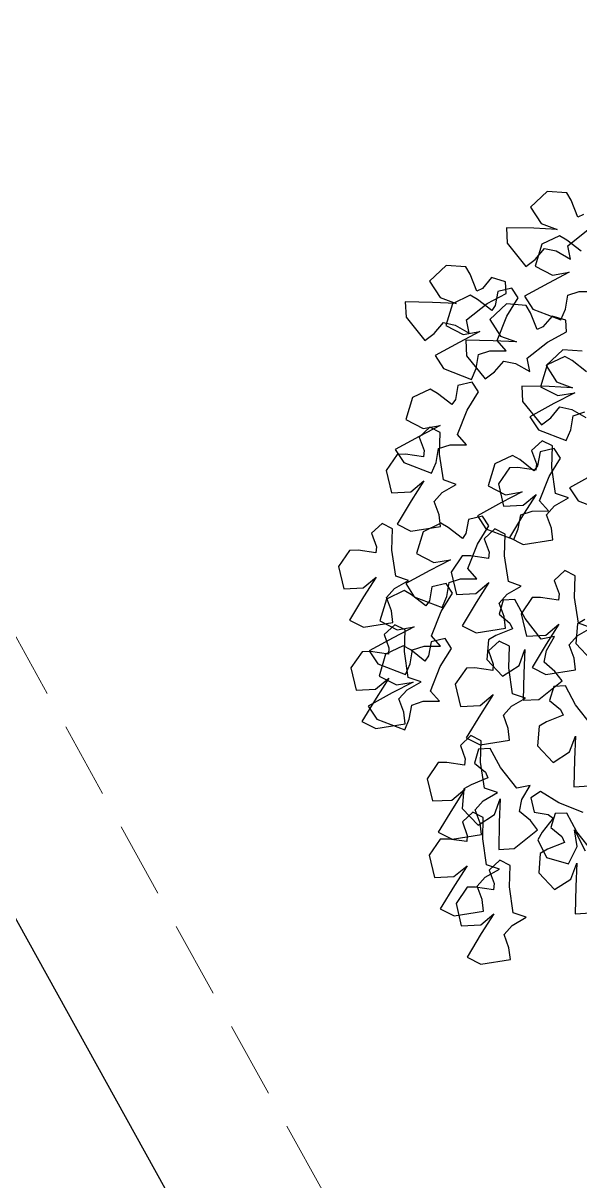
# Model space of a CAD drawing. Header units: millimetres. Extents: x 441156 to 441876, y 4514765 to 4515211.
# Drawn here: x 441538.58 to 441540.407, y 4514820.172 to 4514823.975 of the extents above; entities that cross this region are included whole.
import ezdxf

# ---------------------------------------------------------------- set-up
doc = ezdxf.new("R2010")
doc.units = ezdxf.units.MM
doc.linetypes.add('HIDDEN', pattern=[0.375, 0.25, -0.125])
doc.layers.add('01_piscinas', color=254, linetype='Continuous')
doc.layers.add('INGIN ELECTRICIDAD ALUMBRADO', color=120, linetype='HIDDEN')

msp = doc.modelspace()

# ---------------------------------------------------------------- linework, layer by layer
at = {"layer": '01_piscinas'}
for p, q in [((441532.94987302, 4514831.15983481, -0.00005505), (441540.43476265, 4514817.63571873, 0.00000131)), ((441540.29993983, 4514823.42242703, 0.00000053), (441540.24513769, 4514823.37086218, 0.00000053)), ((441540.3640277, 4514823.41740757, 0.00000053), (441540.29993983, 4514823.42242703, 0.00000053)), ((441540.3781916, 4514823.3934527, 0.00000053), (441540.3640277, 4514823.41740757, 0.00000053)), ((441540.40016817, 4514823.33827628, 0.00000053), (441540.3781916, 4514823.3934527, 0.00000053)), ((441540.24513769, 4514823.37086218, 0.00000053), (441540.2798051, 4514823.31709364, 0.00000053)), ((441540.2798051, 4514823.31709364, 0.00000053), (441540.33215879, 4514823.29780011, 0.00000053)), ((441540.41893149, 4514823.34691683, 0.00000053), (441540.40016817, 4514823.33827628, 0.00000053)), ((441540.1655145, 4514823.30314367, 0.00000053), (441540.16819661, 4514823.2521037, 0.00000053)), ((441540.25524807, 4514823.30125445, 0.00000053), (441540.1655145, 4514823.30314367, 0.00000053)), ((441540.33215879, 4514823.29780011, 0.00000053), (441540.25524807, 4514823.30125445, 0.00000053)), ((441540.33975129, 4514823.27648059, 0.00000053), (441540.28173983, 4514823.24878363, 0.00000053)), ((441540.36399502, 4514823.26281701, 0.00000053), (441540.33975129, 4514823.27648059, 0.00000053)), ((441540.36682619, 4514823.24403157, 0.00000053), (441540.43443644, 4514823.29744198, 0.00000053)), ((441540.16819661, 4514823.2521037, 0.00000053), (441540.22985076, 4514823.17594542, 0.00000053)), ((441540.28173983, 4514823.24878363, 0.00000053), (441540.26006221, 4514823.17672609, 0.00000053)), ((441540.4106155, 4514823.22602111, 0.00000053), (441540.36399502, 4514823.26281701, 0.00000053)), ((441540.37558078, 4514823.20022427, 0.00000053), (441540.36682619, 4514823.24403157, 0.00000053)), ((441540.26048027, 4514823.19901728, 0.00000053), (441540.29057863, 4514823.23486614, 0.00000053)), ((441540.29057863, 4514823.23486614, 0.00000053), (441540.32929956, 4514823.22675047, 0.00000053)), ((441540.32929956, 4514823.22675047, 0.00000053), (441540.37558078, 4514823.20022427, 0.00000053)), ((441539.96816238, 4514823.17918123, 0.00000053), (441539.91336024, 4514823.12761638, 0.00000053)), ((441540.03225025, 4514823.17416177, 0.00000053), (441539.96816238, 4514823.17918123, 0.00000053)), ((441540.04641415, 4514823.1502069, 0.00000053), (441540.03225025, 4514823.17416177, 0.00000053)), ((441540.22985076, 4514823.17594542, 0.00000053), (441540.26048027, 4514823.19901728, 0.00000053)), ((441540.26006221, 4514823.17672609, 0.00000053), (441540.31696934, 4514823.14749487, 0.00000053)), ((441539.91336024, 4514823.12761638, 0.00000053), (441539.94802764, 4514823.07384784, 0.00000053)), ((441540.06839072, 4514823.09503048, 0.00000053), (441540.04641415, 4514823.1502069, 0.00000053)), ((441540.11725239, 4514823.1395199, 0.00000053), (441540.08715403, 4514823.10367104, 0.00000053)), ((441540.1627237, 4514823.12573668, 0.00000053), (441540.11725239, 4514823.1395199, 0.00000053)), ((441540.16472791, 4514823.08759692, 0.00000053), (441540.1627237, 4514823.12573668, 0.00000053)), ((441540.37195573, 4514823.15696303, 0.00000053), (441540.30362192, 4514823.12149921, 0.00000053)), ((441540.31696934, 4514823.14749487, 0.00000053), (441540.37195573, 4514823.15696303, 0.00000053)), ((441540.08715403, 4514823.10367104, 0.00000053), (441540.06839072, 4514823.09503048, 0.00000053)), ((441540.10265899, 4514823.05419618, 0.00000053), (441540.16472791, 4514823.08759692, 0.00000053)), ((441540.13749247, 4514823.09373147, 0.00000053), (441540.12935096, 4514823.04763626, 0.00000053)), ((441540.18376339, 4514823.10453051, 0.00000053), (441540.13749247, 4514823.09373147, 0.00000053)), ((441540.20456897, 4514823.07250261, 0.00000053), (441540.18376339, 4514823.10453051, 0.00000053)), ((441540.30362192, 4514823.12149921, 0.00000053), (441540.22496576, 4514823.07826854, 0.00000053)), ((441540.36741324, 4514823.08167053, 0.00000053), (441540.40500439, 4514823.09400262, 0.00000053)), ((441540.40500439, 4514823.09400262, 0.00000053), (441540.45834819, 4514823.09417086, 0.00000053)), ((441539.83373704, 4514823.05989787, 0.00000053), (441539.83641915, 4514823.0088579, 0.00000053)), ((441539.92347061, 4514823.05800865, 0.00000053), (441539.83373704, 4514823.05989787, 0.00000053)), ((441540.00038133, 4514823.05455431, 0.00000053), (441539.92347061, 4514823.05800865, 0.00000053)), ((441539.94802764, 4514823.07384784, 0.00000053), (441540.00038133, 4514823.05455431, 0.00000053)), ((441539.98854607, 4514823.05353418, 0.00000053), (441539.96686845, 4514822.98147664, 0.00000053)), ((441540.04655752, 4514823.08123114, 0.00000053), (441539.98854607, 4514823.05353418, 0.00000053)), ((441540.03504874, 4514823.00078577, 0.00000053), (441540.10265899, 4514823.05419618, 0.00000053)), ((441540.07080125, 4514823.06756757, 0.00000053), (441540.04655752, 4514823.08123114, 0.00000053)), ((441540.11742173, 4514823.03077167, 0.00000053), (441540.07080125, 4514823.06756757, 0.00000053)), ((441540.16647886, 4514823.05266301, 0.00000053), (441540.11167672, 4514823.00109816, 0.00000053)), ((441540.12935096, 4514823.04763626, 0.00000053), (441540.11742173, 4514823.03077167, 0.00000053)), ((441540.23056673, 4514823.04764355, 0.00000053), (441540.16647886, 4514823.05266301, 0.00000053)), ((441540.16751607, 4514823.01254226, 0.00000053), (441540.20456897, 4514823.07250261, 0.00000053)), ((441540.22496576, 4514823.07826854, 0.00000053), (441540.25280852, 4514823.03540769, 0.00000053)), ((441540.24473063, 4514823.02368869, 0.00000053), (441540.23056673, 4514823.04764355, 0.00000053)), ((441540.35927173, 4514823.03557533, 0.00000053), (441540.36741324, 4514823.08167053, 0.00000053)), ((441540.13566908, 4514822.93248237, 0.00000053), (441540.16751607, 4514823.01254226, 0.00000053)), ((441540.2667072, 4514822.96851226, 0.00000053), (441540.24473063, 4514823.02368869, 0.00000053)), ((441540.25280852, 4514823.03540769, 0.00000053), (441540.34428173, 4514823.00027976, 0.00000053)), ((441540.31556887, 4514823.01300168, 0.00000053), (441540.28547051, 4514822.97715281, 0.00000053)), ((441540.36104018, 4514822.99921846, 0.00000053), (441540.31556887, 4514823.01300168, 0.00000053)), ((441540.34428173, 4514823.00027976, 0.00000053), (441540.35927173, 4514823.03557533, 0.00000053)), ((441539.83641915, 4514823.0088579, 0.00000053), (441539.89807331, 4514822.93269962, 0.00000053)), ((441539.92870282, 4514822.95577148, 0.00000053), (441539.95880118, 4514822.99162034, 0.00000053)), ((441539.95880118, 4514822.99162034, 0.00000053), (441539.99752211, 4514822.98350467, 0.00000053)), ((441539.96686845, 4514822.98147664, 0.00000053), (441540.02377557, 4514822.95224543, 0.00000053)), ((441539.99752211, 4514822.98350467, 0.00000053), (441540.04380332, 4514822.95697847, 0.00000053)), ((441540.04380332, 4514822.95697847, 0.00000053), (441540.03504874, 4514823.00078577, 0.00000053)), ((441540.11167672, 4514823.00109816, 0.00000053), (441540.14634412, 4514822.94732962, 0.00000053)), ((441540.28547051, 4514822.97715281, 0.00000053), (441540.2667072, 4514822.96851226, 0.00000053)), ((441540.36304439, 4514822.9610787, 0.00000053), (441540.36104018, 4514822.99921846, 0.00000053)), ((441539.89807331, 4514822.93269962, 0.00000053), (441539.92870282, 4514822.95577148, 0.00000053)), ((441540.07876196, 4514822.96171358, 0.00000053), (441540.01042815, 4514822.92624977, 0.00000053)), ((441540.02377557, 4514822.95224543, 0.00000053), (441540.07876196, 4514822.96171358, 0.00000053)), ((441540.03205352, 4514822.93337965, 0.00000053), (441540.03473563, 4514822.88233968, 0.00000053)), ((441540.12178709, 4514822.93149043, 0.00000053), (441540.03205352, 4514822.93337965, 0.00000053)), ((441540.14634412, 4514822.94732962, 0.00000053), (441540.19869781, 4514822.92803609, 0.00000053)), ((441540.30097547, 4514822.92767796, 0.00000053), (441540.36304439, 4514822.9610787, 0.00000053)), ((441540.01042815, 4514822.92624977, 0.00000053), (441539.93177199, 4514822.8830191, 0.00000053)), ((441540.07421947, 4514822.88642109, 0.00000053), (441540.11181062, 4514822.89875318, 0.00000053)), ((441540.11181062, 4514822.89875318, 0.00000053), (441540.16515443, 4514822.89892142, 0.00000053)), ((441540.19869781, 4514822.92803609, 0.00000053), (441540.12178709, 4514822.93149043, 0.00000053)), ((441540.16515443, 4514822.89892142, 0.00000053), (441540.13566908, 4514822.93248237, 0.00000053)), ((441540.23336522, 4514822.87426755, 0.00000053), (441540.30097547, 4514822.92767796, 0.00000053)), ((441540.35069467, 4514822.90215264, 0.00000053), (441540.29589253, 4514822.85058779, 0.00000053)), ((441540.41478254, 4514822.89713318, 0.00000053), (441540.35069467, 4514822.90215264, 0.00000053)), ((441539.93177199, 4514822.8830191, 0.00000053), (441539.95961475, 4514822.84015824, 0.00000053)), ((441540.03473563, 4514822.88233968, 0.00000053), (441540.09638979, 4514822.8061814, 0.00000053)), ((441540.06607796, 4514822.84032588, 0.00000053), (441540.07421947, 4514822.88642109, 0.00000053)), ((441540.1270193, 4514822.82925325, 0.00000053), (441540.15711766, 4514822.86510212, 0.00000053)), ((441540.15711766, 4514822.86510212, 0.00000053), (441540.19583859, 4514822.85698645, 0.00000053)), ((441540.19583859, 4514822.85698645, 0.00000053), (441540.2421198, 4514822.83046025, 0.00000053)), ((441540.2421198, 4514822.83046025, 0.00000053), (441540.23336522, 4514822.87426755, 0.00000053)), ((441540.35762928, 4514822.88047089, 0.00000053), (441540.29961783, 4514822.85277394, 0.00000053)), ((441540.38187301, 4514822.86680732, 0.00000053), (441540.35762928, 4514822.88047089, 0.00000053)), ((441540.42849349, 4514822.83001142, 0.00000053), (441540.38187301, 4514822.86680732, 0.00000053)), ((441539.95961475, 4514822.84015824, 0.00000053), (441540.05108796, 4514822.80503031, 0.00000053)), ((441540.05108796, 4514822.80503031, 0.00000053), (441540.06607796, 4514822.84032588, 0.00000053)), ((441540.09638979, 4514822.8061814, 0.00000053), (441540.1270193, 4514822.82925325, 0.00000053)), ((441540.29961783, 4514822.85277394, 0.00000053), (441540.27794021, 4514822.78071639, 0.00000053)), ((441540.29589253, 4514822.85058779, 0.00000053), (441540.33055994, 4514822.79681926, 0.00000053)), ((441540.00654256, 4514822.78512172, 0.00000053), (441539.99840105, 4514822.73902651, 0.00000053)), ((441540.05281347, 4514822.79592076, 0.00000053), (441540.00654256, 4514822.78512172, 0.00000053)), ((441540.07361905, 4514822.76389286, 0.00000053), (441540.05281347, 4514822.79592076, 0.00000053)), ((441540.21626934, 4514822.78286929, 0.00000053), (441540.21895145, 4514822.73182931, 0.00000053)), ((441540.30600291, 4514822.78098006, 0.00000053), (441540.21626934, 4514822.78286929, 0.00000053)), ((441540.38291363, 4514822.77752572, 0.00000053), (441540.30600291, 4514822.78098006, 0.00000053)), ((441540.33055994, 4514822.79681926, 0.00000053), (441540.38291363, 4514822.77752572, 0.00000053)), ((441539.85759615, 4514822.74492443, 0.00000053), (441539.83591853, 4514822.67286689, 0.00000053)), ((441539.91560761, 4514822.77262139, 0.00000053), (441539.85759615, 4514822.74492443, 0.00000053)), ((441539.93985134, 4514822.75895782, 0.00000053), (441539.91560761, 4514822.77262139, 0.00000053)), ((441539.98647182, 4514822.72216192, 0.00000053), (441539.93985134, 4514822.75895782, 0.00000053)), ((441540.03656616, 4514822.70393251, 0.00000053), (441540.07361905, 4514822.76389286, 0.00000053)), ((441540.27794021, 4514822.78071639, 0.00000053), (441540.33484733, 4514822.75148518, 0.00000053)), ((441540.38983372, 4514822.76095333, 0.00000053), (441540.32149991, 4514822.72548952, 0.00000053)), ((441540.33484733, 4514822.75148518, 0.00000053), (441540.38983372, 4514822.76095333, 0.00000053)), ((441539.99840105, 4514822.73902651, 0.00000053), (441539.98647182, 4514822.72216192, 0.00000053)), ((441540.21895145, 4514822.73182931, 0.00000053), (441540.2806056, 4514822.65567103, 0.00000053)), ((441540.32149991, 4514822.72548952, 0.00000053), (441540.24284375, 4514822.68225885, 0.00000053)), ((441540.31123511, 4514822.67874289, 0.00000053), (441540.34133347, 4514822.71459175, 0.00000053)), ((441540.34133347, 4514822.71459175, 0.00000053), (441540.38005441, 4514822.70647608, 0.00000053)), ((441540.38005441, 4514822.70647608, 0.00000053), (441540.42633562, 4514822.67994988, 0.00000053)), ((441539.83591853, 4514822.67286689, 0.00000053), (441539.89282565, 4514822.64363568, 0.00000053)), ((441540.00471917, 4514822.62387261, 0.00000053), (441540.03656616, 4514822.70393251, 0.00000053)), ((441540.24284375, 4514822.68225885, 0.00000053), (441540.27068651, 4514822.63939799, 0.00000053)), ((441540.2806056, 4514822.65567103, 0.00000053), (441540.31123511, 4514822.67874289, 0.00000053)), ((441540.37714972, 4514822.63956563, 0.00000053), (441540.38529123, 4514822.68566084, 0.00000053)), ((441540.38529123, 4514822.68566084, 0.00000053), (441540.42288238, 4514822.69799293, 0.00000053)), ((441539.94781204, 4514822.65310383, 0.00000053), (441539.87947824, 4514822.61764002, 0.00000053)), ((441539.91438723, 4514822.64741418, 0.00000053), (441539.87971496, 4514822.61492648, 0.00000053)), ((441539.89282565, 4514822.64363568, 0.00000053), (441539.94781204, 4514822.65310383, 0.00000053)), ((441539.94841933, 4514822.63008, 0.00000053), (441539.91438723, 4514822.64741418, 0.00000053)), ((441539.94631076, 4514822.55962636, 0.00000053), (441539.94841933, 4514822.63008, 0.00000053)), ((441540.27068651, 4514822.63939799, 0.00000053), (441540.36215972, 4514822.60427006, 0.00000053)), ((441540.36215972, 4514822.60427006, 0.00000053), (441540.37714972, 4514822.63956563, 0.00000053)), ((441539.87947824, 4514822.61764002, 0.00000053), (441539.80082208, 4514822.57440935, 0.00000053)), ((441539.87971496, 4514822.61492648, 0.00000053), (441539.8957118, 4514822.57093611, 0.00000053)), ((441540.03420451, 4514822.59031167, 0.00000053), (441540.00471917, 4514822.62387261, 0.00000053)), ((441540.28302209, 4514822.60340626, 0.00000053), (441540.24834982, 4514822.57091857, 0.00000053)), ((441540.3170542, 4514822.58607208, 0.00000053), (441540.28302209, 4514822.60340626, 0.00000053)), ((441539.80721314, 4514822.5586334, 0.00000053), (441539.77082223, 4514822.5056414, 0.00000053)), ((441539.80082208, 4514822.57440935, 0.00000053), (441539.82866484, 4514822.53154849, 0.00000053)), ((441539.83504062, 4514822.55892227, 0.00000053), (441539.80721314, 4514822.5586334, 0.00000053)), ((441539.89381308, 4514822.55036632, 0.00000053), (441539.83504062, 4514822.55892227, 0.00000053)), ((441539.8957118, 4514822.57093611, 0.00000053), (441539.89381308, 4514822.55036632, 0.00000053)), ((441539.93512805, 4514822.53171613, 0.00000053), (441539.94326956, 4514822.57781134, 0.00000053)), ((441539.94326956, 4514822.57781134, 0.00000053), (441539.98086071, 4514822.59014343, 0.00000053)), ((441539.95876041, 4514822.47436897, 0.00000053), (441539.94631076, 4514822.55962636, 0.00000053)), ((441539.98086071, 4514822.59014343, 0.00000053), (441540.03420451, 4514822.59031167, 0.00000053)), ((441540.18534522, 4514822.55485352, 0.00000053), (441540.12733376, 4514822.52715657, 0.00000053)), ((441540.20958895, 4514822.54118995, 0.00000053), (441540.18534522, 4514822.55485352, 0.00000053)), ((441540.24834982, 4514822.57091857, 0.00000053), (441540.26434667, 4514822.52692819, 0.00000053)), ((441540.27628017, 4514822.56735385, 0.00000053), (441540.26813866, 4514822.52125865, 0.00000053)), ((441540.32255109, 4514822.57815289, 0.00000053), (441540.27628017, 4514822.56735385, 0.00000053)), ((441540.31494562, 4514822.51561845, 0.00000053), (441540.3170542, 4514822.58607208, 0.00000053)), ((441540.34335666, 4514822.546125, 0.00000053), (441540.32255109, 4514822.57815289, 0.00000053)), ((441539.82866484, 4514822.53154849, 0.00000053), (441539.92013804, 4514822.49642056, 0.00000053)), ((441539.92013804, 4514822.49642056, 0.00000053), (441539.93512805, 4514822.53171613, 0.00000053)), ((441540.12733376, 4514822.52715657, 0.00000053), (441540.10565614, 4514822.45509903, 0.00000053)), ((441540.175848, 4514822.51462549, 0.00000053), (441540.13945709, 4514822.46163349, 0.00000053)), ((441540.20367548, 4514822.51491436, 0.00000053), (441540.175848, 4514822.51462549, 0.00000053)), ((441540.26244795, 4514822.50635841, 0.00000053), (441540.20367548, 4514822.51491436, 0.00000053)), ((441540.25620943, 4514822.50439405, 0.00000053), (441540.20958895, 4514822.54118995, 0.00000053)), ((441540.26813866, 4514822.52125865, 0.00000053), (441540.25620943, 4514822.50439405, 0.00000053)), ((441540.26434667, 4514822.52692819, 0.00000053), (441540.26244795, 4514822.50635841, 0.00000053)), ((441540.30630377, 4514822.48616465, 0.00000053), (441540.34335666, 4514822.546125, 0.00000053)), ((441540.32739527, 4514822.43036105, 0.00000053), (441540.31494562, 4514822.51561845, 0.00000053)), ((441539.77082223, 4514822.5056414, 0.00000053), (441539.78807763, 4514822.43239894, 0.00000053)), ((441540.27445678, 4514822.40610475, 0.00000053), (441540.30630377, 4514822.48616465, 0.00000053)), ((441540.45192718, 4514822.49212297, 0.00000053), (441540.37327102, 4514822.4488923, 0.00000053)), ((441539.85197625, 4514822.43553752, 0.00000053), (441539.89486178, 4514822.47123038, 0.00000053)), ((441539.89486178, 4514822.47123038, 0.00000053), (441539.85341488, 4514822.40635091, 0.00000053)), ((441539.95496297, 4514822.4332294, 0.00000053), (441540.00107594, 4514822.46004701, 0.00000053)), ((441540.00107594, 4514822.46004701, 0.00000053), (441539.95876041, 4514822.47436897, 0.00000053)), ((441540.10565614, 4514822.45509903, 0.00000053), (441540.16256327, 4514822.42586781, 0.00000053)), ((441540.13945709, 4514822.46163349, 0.00000053), (441540.15671249, 4514822.38839102, 0.00000053)), ((441540.37327102, 4514822.4488923, 0.00000053), (441540.40111378, 4514822.40603144, 0.00000053)), ((441539.78807763, 4514822.43239894, 0.00000053), (441539.85197625, 4514822.43553752, 0.00000053)), ((441539.85341488, 4514822.40635091, 0.00000053), (441539.80691198, 4514822.32958397, 0.00000053)), ((441539.92857412, 4514822.40375392, 0.00000053), (441539.95496297, 4514822.4332294, 0.00000053)), ((441539.94457097, 4514822.35976355, 0.00000053), (441539.92857412, 4514822.40375392, 0.00000053)), ((441540.21754966, 4514822.43533596, 0.00000053), (441540.14921585, 4514822.39987215, 0.00000053)), ((441540.16256327, 4514822.42586781, 0.00000053), (441540.21754966, 4514822.43533596, 0.00000053)), ((441540.22061111, 4514822.39152961, 0.00000053), (441540.26349665, 4514822.42722247, 0.00000053)), ((441540.26349665, 4514822.42722247, 0.00000053), (441540.22204974, 4514822.362343, 0.00000053)), ((441540.30394212, 4514822.3725438, 0.00000053), (441540.27445678, 4514822.40610475, 0.00000053)), ((441540.32359783, 4514822.38922148, 0.00000053), (441540.3697108, 4514822.41603909, 0.00000053)), ((441540.3697108, 4514822.41603909, 0.00000053), (441540.32739527, 4514822.43036105, 0.00000053)), ((441540.40111378, 4514822.40603144, 0.00000053), (441540.49258699, 4514822.37090351, 0.00000053)), ((441540.14921585, 4514822.39987215, 0.00000053), (441540.07055969, 4514822.35664148, 0.00000053)), ((441540.15671249, 4514822.38839102, 0.00000053), (441540.22061111, 4514822.39152961, 0.00000053)), ((441540.22204974, 4514822.362343, 0.00000053), (441540.17554684, 4514822.28557606, 0.00000053)), ((441540.21300717, 4514822.36004347, 0.00000053), (441540.25059832, 4514822.37237556, 0.00000053)), ((441540.25059832, 4514822.37237556, 0.00000053), (441540.30394212, 4514822.3725438, 0.00000053)), ((441540.29720898, 4514822.35974601, 0.00000053), (441540.32359783, 4514822.38922148, 0.00000053)), ((441539.7580987, 4514822.33172631, 0.00000053), (441539.72342643, 4514822.29923862, 0.00000053)), ((441539.79213081, 4514822.31439213, 0.00000053), (441539.7580987, 4514822.33172631, 0.00000053)), ((441539.80691198, 4514822.32958397, 0.00000053), (441539.85245494, 4514822.30638676, 0.00000053)), ((441539.95023576, 4514822.33206024, 0.00000053), (441539.89222431, 4514822.30436329, 0.00000053)), ((441539.94923703, 4514822.32170168, 0.00000053), (441539.94457097, 4514822.35976355, 0.00000053)), ((441539.97447949, 4514822.31839667, 0.00000053), (441539.95023576, 4514822.33206024, 0.00000053)), ((441540.04117072, 4514822.34456057, 0.00000053), (441540.0330292, 4514822.29846536, 0.00000053)), ((441540.08744163, 4514822.35535961, 0.00000053), (441540.04117072, 4514822.34456057, 0.00000053)), ((441540.07055969, 4514822.35664148, 0.00000053), (441540.09840245, 4514822.31378062, 0.00000053)), ((441540.10824721, 4514822.32333171, 0.00000053), (441540.08744163, 4514822.35535961, 0.00000053)), ((441540.20486566, 4514822.31394826, 0.00000053), (441540.21300717, 4514822.36004347, 0.00000053)), ((441540.31320583, 4514822.31575563, 0.00000053), (441540.29720898, 4514822.35974601, 0.00000053)), ((441539.72342643, 4514822.29923862, 0.00000053), (441539.73942328, 4514822.25524824, 0.00000053)), ((441539.79002223, 4514822.2439385, 0.00000053), (441539.79213081, 4514822.31439213, 0.00000053)), ((441539.85245494, 4514822.30638676, 0.00000053), (441539.94923703, 4514822.32170168, 0.00000053)), ((441539.89222431, 4514822.30436329, 0.00000053), (441539.87054669, 4514822.23230574, 0.00000053)), ((441540.02109997, 4514822.28160077, 0.00000053), (441539.97447949, 4514822.31839667, 0.00000053)), ((441540.0330292, 4514822.29846536, 0.00000053), (441540.02109997, 4514822.28160077, 0.00000053)), ((441540.07119432, 4514822.26337137, 0.00000053), (441540.10824721, 4514822.32333171, 0.00000053)), ((441540.12787487, 4514822.31339872, 0.00000053), (441540.0932026, 4514822.28091102, 0.00000053)), ((441540.09840245, 4514822.31378062, 0.00000053), (441540.18987565, 4514822.2786527, 0.00000053)), ((441540.16190698, 4514822.29606454, 0.00000053), (441540.12787487, 4514822.31339872, 0.00000053)), ((441540.1597984, 4514822.22561091, 0.00000053), (441540.16190698, 4514822.29606454, 0.00000053)), ((441540.18987565, 4514822.2786527, 0.00000053), (441540.20486566, 4514822.31394826, 0.00000053)), ((441540.31787189, 4514822.27769377, 0.00000053), (441540.31320583, 4514822.31575563, 0.00000053)), ((441539.73942328, 4514822.25524824, 0.00000053), (441539.73752456, 4514822.23467846, 0.00000053)), ((441540.03934732, 4514822.18331147, 0.00000053), (441540.07119432, 4514822.26337137, 0.00000053)), ((441540.0932026, 4514822.28091102, 0.00000053), (441540.10919945, 4514822.23692065, 0.00000053)), ((441540.17554684, 4514822.28557606, 0.00000053), (441540.22108981, 4514822.26237885, 0.00000053)), ((441540.22108981, 4514822.26237885, 0.00000053), (441540.31787189, 4514822.27769377, 0.00000053)), ((441539.65092461, 4514822.24294554, 0.00000053), (441539.6145337, 4514822.18995355, 0.00000053)), ((441539.67875209, 4514822.24323441, 0.00000053), (441539.65092461, 4514822.24294554, 0.00000053)), ((441539.73752456, 4514822.23467846, 0.00000053), (441539.67875209, 4514822.24323441, 0.00000053)), ((441539.80247188, 4514822.1586811, 0.00000053), (441539.79002223, 4514822.2439385, 0.00000053)), ((441539.87054669, 4514822.23230574, 0.00000053), (441539.92745381, 4514822.20307453, 0.00000053)), ((441539.9824402, 4514822.21254268, 0.00000053), (441539.91410639, 4514822.17707887, 0.00000053)), ((441539.92745381, 4514822.20307453, 0.00000053), (441539.9824402, 4514822.21254268, 0.00000053)), ((441540.02070078, 4514822.22461794, 0.00000053), (441539.98430987, 4514822.17162595, 0.00000053)), ((441540.04852826, 4514822.22490681, 0.00000053), (441540.02070078, 4514822.22461794, 0.00000053)), ((441540.10730073, 4514822.21635086, 0.00000053), (441540.04852826, 4514822.22490681, 0.00000053)), ((441540.10919945, 4514822.23692065, 0.00000053), (441540.10730073, 4514822.21635086, 0.00000053)), ((441540.17224805, 4514822.1403535, 0.00000053), (441540.1597984, 4514822.22561091, 0.00000053)), ((441539.6145337, 4514822.18995355, 0.00000053), (441539.6317891, 4514822.11671107, 0.00000053)), ((441539.91410639, 4514822.17707887, 0.00000053), (441539.83545023, 4514822.1338482, 0.00000053)), ((441540.06883267, 4514822.14975052, 0.00000053), (441540.03934732, 4514822.18331147, 0.00000053)), ((441540.35751148, 4514822.17651099, 0.00000053), (441540.32283921, 4514822.14402329, 0.00000053)), ((441540.39154358, 4514822.15917681, 0.00000053), (441540.35751148, 4514822.17651099, 0.00000053)), ((441539.69568772, 4514822.11984966, 0.00000053), (441539.73857326, 4514822.15554252, 0.00000053)), ((441539.73857326, 4514822.15554252, 0.00000053), (441539.69712635, 4514822.09066305, 0.00000053)), ((441539.79867444, 4514822.11754154, 0.00000053), (441539.84478741, 4514822.14435914, 0.00000053)), ((441539.84478741, 4514822.14435914, 0.00000053), (441539.80247188, 4514822.1586811, 0.00000053)), ((441539.96747115, 4514822.13423546, 0.00000053), (441539.92120024, 4514822.12343642, 0.00000053)), ((441539.98827673, 4514822.10220756, 0.00000053), (441539.96747115, 4514822.13423546, 0.00000053)), ((441539.9697562, 4514822.09115498, 0.00000053), (441539.97789772, 4514822.13725019, 0.00000053)), ((441539.97789772, 4514822.13725019, 0.00000053), (441540.01548886, 4514822.14958228, 0.00000053)), ((441539.98430987, 4514822.17162595, 0.00000053), (441540.00156527, 4514822.09838348, 0.00000053)), ((441540.01548886, 4514822.14958228, 0.00000053), (441540.06883267, 4514822.14975052, 0.00000053)), ((441540.06546389, 4514822.10152206, 0.00000053), (441540.10834943, 4514822.13721492, 0.00000053)), ((441540.10834943, 4514822.13721492, 0.00000053), (441540.06690252, 4514822.07233545, 0.00000053)), ((441540.21456358, 4514822.12603154, 0.00000053), (441540.17224805, 4514822.1403535, 0.00000053)), ((441540.32283921, 4514822.14402329, 0.00000053), (441540.33883606, 4514822.10003292, 0.00000053)), ((441540.38943501, 4514822.08872318, 0.00000053), (441540.39154358, 4514822.15917681, 0.00000053)), ((441539.6317891, 4514822.11671107, 0.00000053), (441539.69568772, 4514822.11984966, 0.00000053)), ((441539.83026528, 4514822.11093609, 0.00000053), (441539.77225383, 4514822.08323914, 0.00000053)), ((441539.77228559, 4514822.08806606, 0.00000053), (441539.79867444, 4514822.11754154, 0.00000053)), ((441539.85450902, 4514822.09727252, 0.00000053), (441539.83026528, 4514822.11093609, 0.00000053)), ((441539.83545023, 4514822.1338482, 0.00000053), (441539.86329299, 4514822.09098734, 0.00000053)), ((441539.90112949, 4514822.06047662, 0.00000053), (441539.85450902, 4514822.09727252, 0.00000053)), ((441539.92120024, 4514822.12343642, 0.00000053), (441539.91305873, 4514822.07734122, 0.00000053)), ((441539.95122384, 4514822.04224722, 0.00000053), (441539.98827673, 4514822.10220756, 0.00000053)), ((441540.00156527, 4514822.09838348, 0.00000053), (441540.06546389, 4514822.10152206, 0.00000053)), ((441540.14206177, 4514822.06973846, 0.00000053), (441540.16845061, 4514822.09921394, 0.00000053)), ((441540.16845061, 4514822.09921394, 0.00000053), (441540.21456358, 4514822.12603154, 0.00000053)), ((441540.33883606, 4514822.10003292, 0.00000053), (441540.33693734, 4514822.07946314, 0.00000053)), ((441539.69712635, 4514822.09066305, 0.00000053), (441539.65062345, 4514822.01389611, 0.00000053)), ((441539.77225383, 4514822.08323914, 0.00000053), (441539.75057621, 4514822.0111816, 0.00000053)), ((441539.78828244, 4514822.04407568, 0.00000053), (441539.77228559, 4514822.08806606, 0.00000053)), ((441539.86329299, 4514822.09098734, 0.00000053), (441539.9547662, 4514822.05585941, 0.00000053)), ((441539.91305873, 4514822.07734122, 0.00000053), (441539.90112949, 4514822.06047662, 0.00000053)), ((441539.9547662, 4514822.05585941, 0.00000053), (441539.9697562, 4514822.09115498, 0.00000053)), ((441540.06690252, 4514822.07233545, 0.00000053), (441540.02039962, 4514821.99556851, 0.00000053)), ((441540.15523691, 4514822.07943496, 0.00000053), (441540.14145369, 4514822.03396366, 0.00000053)), ((441540.15805861, 4514822.02574809, 0.00000053), (441540.14206177, 4514822.06973846, 0.00000053)), ((441540.19337667, 4514822.08143917, 0.00000053), (441540.15523691, 4514822.07943496, 0.00000053)), ((441540.22677741, 4514822.01937025, 0.00000053), (441540.19337667, 4514822.08143917, 0.00000053)), ((441540.25033739, 4514822.08773022, 0.00000053), (441540.21394648, 4514822.03473822, 0.00000053)), ((441540.27816487, 4514822.08801908, 0.00000053), (441540.25033739, 4514822.08773022, 0.00000053)), ((441540.33693734, 4514822.07946314, 0.00000053), (441540.27816487, 4514822.08801908, 0.00000053)), ((441540.40188466, 4514822.00346578, 0.00000053), (441540.38943501, 4514822.08872318, 0.00000053)), ((441539.7929485, 4514822.00601382, 0.00000053), (441539.78828244, 4514822.04407568, 0.00000053)), ((441539.91937685, 4514821.96218732, 0.00000053), (441539.95122384, 4514822.04224722, 0.00000053)), ((441540.14145369, 4514822.03396366, 0.00000053), (441540.17730256, 4514822.00386529, 0.00000053)), ((441540.16272467, 4514821.98768623, 0.00000053), (441540.15805861, 4514822.02574809, 0.00000053)), ((441540.21394648, 4514822.03473822, 0.00000053), (441540.23120188, 4514821.96149575, 0.00000053)), ((441539.65062345, 4514822.01389611, 0.00000053), (441539.69616642, 4514821.9906989, 0.00000053)), ((441539.69616642, 4514821.9906989, 0.00000053), (441539.7929485, 4514822.00601382, 0.00000053)), ((441539.75057621, 4514822.0111816, 0.00000053), (441539.80748333, 4514821.98195038, 0.00000053)), ((441539.79899762, 4514821.99898747, 0.00000053), (441539.76432535, 4514821.96649978, 0.00000053)), ((441539.86246972, 4514821.99141854, 0.00000053), (441539.79413592, 4514821.95595472, 0.00000053)), ((441539.83302973, 4514821.98165329, 0.00000053), (441539.79899762, 4514821.99898747, 0.00000053)), ((441539.80748333, 4514821.98195038, 0.00000053), (441539.86246972, 4514821.99141854, 0.00000053)), ((441540.02039962, 4514821.99556851, 0.00000053), (441540.06594259, 4514821.9723713, 0.00000053)), ((441540.06594259, 4514821.9723713, 0.00000053), (441540.16272467, 4514821.98768623, 0.00000053)), ((441540.18594311, 4514821.98510198, 0.00000053), (441540.13076669, 4514821.96312541, 0.00000053)), ((441540.17730256, 4514822.00386529, 0.00000053), (441540.18594311, 4514821.98510198, 0.00000053)), ((441540.28018782, 4514821.95176, 0.00000053), (441540.22677741, 4514822.01937025, 0.00000053)), ((441540.2951005, 4514821.96463434, 0.00000053), (441540.33798603, 4514822.00032719, 0.00000053)), ((441540.33798603, 4514822.00032719, 0.00000053), (441540.29653913, 4514821.93544772, 0.00000053)), ((441540.39895634, 4514822.00135623, 0.00000053), (441540.39393688, 4514821.93726836, 0.00000053)), ((441540.39808722, 4514821.96232621, 0.00000053), (441540.44420019, 4514821.98914382, 0.00000053)), ((441540.4229112, 4514822.01552014, 0.00000053), (441540.39895634, 4514822.00135623, 0.00000053)), ((441540.44420019, 4514821.98914382, 0.00000053), (441540.40188466, 4514822.00346578, 0.00000053)), ((441539.79413592, 4514821.95595472, 0.00000053), (441539.71547976, 4514821.91272405, 0.00000053)), ((441539.76432535, 4514821.96649978, 0.00000053), (441539.7803222, 4514821.9225094, 0.00000053)), ((441539.83092115, 4514821.91119966, 0.00000053), (441539.83302973, 4514821.98165329, 0.00000053)), ((441539.96453078, 4514821.95308059, 0.00000053), (441539.91825986, 4514821.94228156, 0.00000053)), ((441539.94886219, 4514821.92862637, 0.00000053), (441539.91937685, 4514821.96218732, 0.00000053)), ((441539.98533635, 4514821.9210527, 0.00000053), (441539.96453078, 4514821.95308059, 0.00000053)), ((441540.10681182, 4514821.94896151, 0.00000053), (441540.10179236, 4514821.88487364, 0.00000053)), ((441540.14148118, 4514821.94526377, 0.00000053), (441540.10680891, 4514821.91277608, 0.00000053)), ((441540.13076669, 4514821.96312541, 0.00000053), (441540.10681182, 4514821.94896151, 0.00000053)), ((441540.17551328, 4514821.92792959, 0.00000053), (441540.14148118, 4514821.94526377, 0.00000053)), ((441540.23120188, 4514821.96149575, 0.00000053), (441540.2951005, 4514821.96463434, 0.00000053)), ((441540.32399512, 4514821.96051458, 0.00000053), (441540.28018782, 4514821.95176, 0.00000053)), ((441540.29746892, 4514821.91423337, 0.00000053), (441540.32399512, 4514821.96051458, 0.00000053)), ((441540.37169837, 4514821.93285074, 0.00000053), (441540.39808722, 4514821.96232621, 0.00000053)), ((441539.69182354, 4514821.9102067, 0.00000053), (441539.65543262, 4514821.8572147, 0.00000053)), ((441539.71965101, 4514821.91049556, 0.00000053), (441539.69182354, 4514821.9102067, 0.00000053)), ((441539.71547976, 4514821.91272405, 0.00000053), (441539.74332251, 4514821.8698632, 0.00000053)), ((441539.77842348, 4514821.90193962, 0.00000053), (441539.71965101, 4514821.91049556, 0.00000053)), ((441539.82732491, 4514821.92978123, 0.00000053), (441539.76931345, 4514821.90208427, 0.00000053)), ((441539.7803222, 4514821.9225094, 0.00000053), (441539.77842348, 4514821.90193962, 0.00000053)), ((441539.85156864, 4514821.91611766, 0.00000053), (441539.82732491, 4514821.92978123, 0.00000053)), ((441539.8433708, 4514821.82594226, 0.00000053), (441539.83092115, 4514821.91119966, 0.00000053)), ((441539.84978572, 4514821.87003084, 0.00000053), (441539.85792724, 4514821.91612604, 0.00000053)), ((441539.89818912, 4514821.87932176, 0.00000053), (441539.85156864, 4514821.91611766, 0.00000053)), ((441539.85792724, 4514821.91612604, 0.00000053), (441539.89551839, 4514821.92845813, 0.00000053)), ((441539.89551839, 4514821.92845813, 0.00000053), (441539.94886219, 4514821.92862637, 0.00000053)), ((441539.91825986, 4514821.94228156, 0.00000053), (441539.91011835, 4514821.89618635, 0.00000053)), ((441539.94828346, 4514821.86109235, 0.00000053), (441539.98533635, 4514821.9210527, 0.00000053)), ((441540.10680891, 4514821.91277608, 0.00000053), (441540.12280575, 4514821.8687857, 0.00000053)), ((441540.17340471, 4514821.85747596, 0.00000053), (441540.17551328, 4514821.92792959, 0.00000053)), ((441540.20712575, 4514821.8647389, 0.00000053), (441540.22641928, 4514821.91709259, 0.00000053)), ((441540.22641928, 4514821.91709259, 0.00000053), (441540.22296494, 4514821.84018187, 0.00000053)), ((441540.29653913, 4514821.93544772, 0.00000053), (441540.25003623, 4514821.85868079, 0.00000053)), ((441540.28935325, 4514821.87551244, 0.00000053), (441540.29746892, 4514821.91423337, 0.00000053)), ((441540.38769522, 4514821.88886036, 0.00000053), (441540.37169837, 4514821.93285074, 0.00000053)), ((441540.39393688, 4514821.93726836, 0.00000053), (441540.44550173, 4514821.88246622, 0.00000053)), ((441539.74332251, 4514821.8698632, 0.00000053), (441539.83479572, 4514821.83473526, 0.00000053)), ((441539.76931345, 4514821.90208427, 0.00000053), (441539.74763583, 4514821.83002673, 0.00000053)), ((441539.83479572, 4514821.83473526, 0.00000053), (441539.84978572, 4514821.87003084, 0.00000053)), ((441539.91011835, 4514821.89618635, 0.00000053), (441539.89818912, 4514821.87932176, 0.00000053)), ((441540.10179236, 4514821.88487364, 0.00000053), (441540.15335721, 4514821.8300715, 0.00000053)), ((441540.12280575, 4514821.8687857, 0.00000053), (441540.12090704, 4514821.84821592, 0.00000053)), ((441540.32520212, 4514821.84541408, 0.00000053), (441540.28935325, 4514821.87551244, 0.00000053)), ((441540.39236128, 4514821.8507985, 0.00000053), (441540.38769522, 4514821.88886036, 0.00000053)), ((441539.65543262, 4514821.8572147, 0.00000053), (441539.67268802, 4514821.78397223, 0.00000053)), ((441539.74763583, 4514821.83002673, 0.00000053), (441539.80454295, 4514821.80079552, 0.00000053)), ((441539.91643647, 4514821.78103246, 0.00000053), (441539.94828346, 4514821.86109235, 0.00000053)), ((441540.03430709, 4514821.856483, 0.00000053), (441539.99791618, 4514821.803491, 0.00000053)), ((441540.06213457, 4514821.85677186, 0.00000053), (441540.03430709, 4514821.856483, 0.00000053)), ((441540.12090704, 4514821.84821592, 0.00000053), (441540.06213457, 4514821.85677186, 0.00000053)), ((441540.15335721, 4514821.8300715, 0.00000053), (441540.20712575, 4514821.8647389, 0.00000053)), ((441540.18585436, 4514821.77221856, 0.00000053), (441540.17340471, 4514821.85747596, 0.00000053)), ((441540.22296494, 4514821.84018187, 0.00000053), (441540.22107572, 4514821.7504483, 0.00000053)), ((441540.25003623, 4514821.85868079, 0.00000053), (441540.2955792, 4514821.83548357, 0.00000053)), ((441540.2955792, 4514821.83548357, 0.00000053), (441540.39236128, 4514821.8507985, 0.00000053)), ((441540.34827398, 4514821.81478457, 0.00000053), (441540.32520212, 4514821.84541408, 0.00000053)), ((441539.73658664, 4514821.78711082, 0.00000053), (441539.77947218, 4514821.82280367, 0.00000053)), ((441539.77947218, 4514821.82280367, 0.00000053), (441539.73802527, 4514821.75792421, 0.00000053)), ((441539.85952935, 4514821.81026367, 0.00000053), (441539.79119554, 4514821.77479986, 0.00000053)), ((441539.80454295, 4514821.80079552, 0.00000053), (441539.85952935, 4514821.81026367, 0.00000053)), ((441539.83957336, 4514821.78480269, 0.00000053), (441539.88568633, 4514821.8116203, 0.00000053)), ((441539.88568633, 4514821.8116203, 0.00000053), (441539.8433708, 4514821.82594226, 0.00000053)), ((441539.99791618, 4514821.803491, 0.00000053), (441540.01517158, 4514821.73024853, 0.00000053)), ((441540.27211569, 4514821.75313041, 0.00000053), (441540.34827398, 4514821.81478457, 0.00000053)), ((441540.32139661, 4514821.79553537, 0.00000053), (441540.30761339, 4514821.75006407, 0.00000053)), ((441540.35953637, 4514821.79753959, 0.00000053), (441540.32139661, 4514821.79553537, 0.00000053)), ((441540.3929371, 4514821.73547066, 0.00000053), (441540.35953637, 4514821.79753959, 0.00000053)), ((441539.67268802, 4514821.78397223, 0.00000053), (441539.73658664, 4514821.78711082, 0.00000053)), ((441539.73802527, 4514821.75792421, 0.00000053), (441539.69152237, 4514821.68115727, 0.00000053)), ((441539.79119554, 4514821.77479986, 0.00000053), (441539.71253938, 4514821.73156919, 0.00000053)), ((441539.81318452, 4514821.75532722, 0.00000053), (441539.83957336, 4514821.78480269, 0.00000053)), ((441539.82918136, 4514821.71133684, 0.00000053), (441539.81318452, 4514821.75532722, 0.00000053)), ((441539.94592181, 4514821.74747151, 0.00000053), (441539.91643647, 4514821.78103246, 0.00000053)), ((441540.0790702, 4514821.73338712, 0.00000053), (441540.12195573, 4514821.76907997, 0.00000053)), ((441540.12195573, 4514821.76907997, 0.00000053), (441540.08050883, 4514821.70420051, 0.00000053)), ((441540.18205692, 4514821.731079, 0.00000053), (441540.22816989, 4514821.7578966, 0.00000053)), ((441540.22816989, 4514821.7578966, 0.00000053), (441540.18585436, 4514821.77221856, 0.00000053)), ((441539.71253938, 4514821.73156919, 0.00000053), (441539.74038214, 4514821.68870833, 0.00000053)), ((441539.84684535, 4514821.68887597, 0.00000053), (441539.85498686, 4514821.73497118, 0.00000053)), ((441539.85498686, 4514821.73497118, 0.00000053), (441539.89257801, 4514821.74730327, 0.00000053)), ((441539.89257801, 4514821.74730327, 0.00000053), (441539.94592181, 4514821.74747151, 0.00000053)), ((441540.01517158, 4514821.73024853, 0.00000053), (441540.0790702, 4514821.73338712, 0.00000053)), ((441540.15566807, 4514821.70160352, 0.00000053), (441540.18205692, 4514821.731079, 0.00000053)), ((441540.22107572, 4514821.7504483, 0.00000053), (441540.27211569, 4514821.75313041, 0.00000053)), ((441540.30761339, 4514821.75006407, 0.00000053), (441540.34346225, 4514821.71996571, 0.00000053)), ((441540.34346225, 4514821.71996571, 0.00000053), (441540.35210281, 4514821.70120239, 0.00000053)), ((441540.44634751, 4514821.66786041, 0.00000053), (441540.3929371, 4514821.73547066, 0.00000053)), ((441539.69152237, 4514821.68115727, 0.00000053), (441539.73706534, 4514821.65796006, 0.00000053)), ((441539.74038214, 4514821.68870833, 0.00000053), (441539.83185534, 4514821.6535804, 0.00000053)), ((441539.83384742, 4514821.67327498, 0.00000053), (441539.82918136, 4514821.71133684, 0.00000053)), ((441539.83185534, 4514821.6535804, 0.00000053), (441539.84684535, 4514821.68887597, 0.00000053)), ((441540.08050883, 4514821.70420051, 0.00000053), (441540.03400593, 4514821.62743357, 0.00000053)), ((441540.17166492, 4514821.65761314, 0.00000053), (441540.15566807, 4514821.70160352, 0.00000053)), ((441540.29692638, 4514821.67922583, 0.00000053), (441540.27297152, 4514821.66506192, 0.00000053)), ((441540.35210281, 4514821.70120239, 0.00000053), (441540.29692638, 4514821.67922583, 0.00000053)), ((441539.73706534, 4514821.65796006, 0.00000053), (441539.83384742, 4514821.67327498, 0.00000053)), ((441540.17633098, 4514821.61955128, 0.00000053), (441540.17166492, 4514821.65761314, 0.00000053)), ((441540.27297152, 4514821.66506192, 0.00000053), (441540.26795206, 4514821.60097405, 0.00000053)), ((441540.04926706, 4514821.63476441, 0.00000053), (441540.01459479, 4514821.60227671, 0.00000053)), ((441540.01459479, 4514821.60227671, 0.00000053), (441540.03059164, 4514821.55828633, 0.00000053)), ((441540.03400593, 4514821.62743357, 0.00000053), (441540.0795489, 4514821.60423636, 0.00000053)), ((441540.08329917, 4514821.61743023, 0.00000053), (441540.04926706, 4514821.63476441, 0.00000053)), ((441540.0795489, 4514821.60423636, 0.00000053), (441540.17633098, 4514821.61955128, 0.00000053)), ((441540.08119059, 4514821.54697659, 0.00000053), (441540.08329917, 4514821.61743023, 0.00000053)), ((441540.37328544, 4514821.58083932, 0.00000053), (441540.39257898, 4514821.633193, 0.00000053)), ((441540.39257898, 4514821.633193, 0.00000053), (441540.38912464, 4514821.55628229, 0.00000053)), ((441540.07450208, 4514821.58960899, 0.00000053), (441540.06071886, 4514821.54413768, 0.00000053)), ((441540.11264184, 4514821.5916132, 0.00000053), (441540.07450208, 4514821.58960899, 0.00000053)), ((441540.14604258, 4514821.52954428, 0.00000053), (441540.11264184, 4514821.5916132, 0.00000053)), ((441540.26795206, 4514821.60097405, 0.00000053), (441540.31951691, 4514821.54617191, 0.00000053)), ((441540.31951691, 4514821.54617191, 0.00000053), (441540.37328544, 4514821.58083932, 0.00000053)), ((441539.94209297, 4514821.54598363, 0.00000053), (441539.90570206, 4514821.49299163, 0.00000053)), ((441539.96992045, 4514821.54627249, 0.00000053), (441539.94209297, 4514821.54598363, 0.00000053)), ((441540.02869292, 4514821.53771655, 0.00000053), (441539.96992045, 4514821.54627249, 0.00000053)), ((441540.03059164, 4514821.55828633, 0.00000053), (441540.02869292, 4514821.53771655, 0.00000053)), ((441540.06071886, 4514821.54413768, 0.00000053), (441540.09656773, 4514821.51403932, 0.00000053)), ((441540.09364024, 4514821.46171919, 0.00000053), (441540.08119059, 4514821.54697659, 0.00000053)), ((441540.19945299, 4514821.46193403, 0.00000053), (441540.14604258, 4514821.52954428, 0.00000053)), ((441540.38912464, 4514821.55628229, 0.00000053), (441540.38723541, 4514821.46654872, 0.00000053)), ((441539.90570206, 4514821.49299163, 0.00000053), (441539.92295746, 4514821.41974916, 0.00000053)), ((441540.10520828, 4514821.49527601, 0.00000053), (441540.05003186, 4514821.47329944, 0.00000053)), ((441540.09656773, 4514821.51403932, 0.00000053), (441540.10520828, 4514821.49527601, 0.00000053)), ((441539.98685608, 4514821.42288775, 0.00000053), (441540.02974162, 4514821.45858061, 0.00000053)), ((441540.02974162, 4514821.45858061, 0.00000053), (441539.98829471, 4514821.39370114, 0.00000053)), ((441540.02607699, 4514821.45913554, 0.00000053), (441540.02105753, 4514821.39504766, 0.00000053)), ((441540.05003186, 4514821.47329944, 0.00000053), (441540.02607699, 4514821.45913554, 0.00000053)), ((441540.13595577, 4514821.44739723, 0.00000053), (441540.09364024, 4514821.46171919, 0.00000053)), ((441540.24326029, 4514821.47068861, 0.00000053), (441540.19945299, 4514821.46193403, 0.00000053)), ((441540.21673409, 4514821.4244074, 0.00000053), (441540.24326029, 4514821.47068861, 0.00000053)), ((441540.27796971, 4514821.45050987, 0.00000053), (441540.24594182, 4514821.42970429, 0.00000053)), ((441540.33793006, 4514821.41345698, 0.00000053), (441540.27796971, 4514821.45050987, 0.00000053)), ((441540.38723541, 4514821.46654872, 0.00000053), (441540.43827539, 4514821.46923083, 0.00000053)), ((441539.92295746, 4514821.41974916, 0.00000053), (441539.98685608, 4514821.42288775, 0.00000053)), ((441540.06345395, 4514821.39110415, 0.00000053), (441540.0898428, 4514821.42057963, 0.00000053)), ((441540.0898428, 4514821.42057963, 0.00000053), (441540.13595577, 4514821.44739723, 0.00000053)), ((441540.12639092, 4514821.37491293, 0.00000053), (441540.14568445, 4514821.42726662, 0.00000053)), ((441540.14568445, 4514821.42726662, 0.00000053), (441540.14223011, 4514821.3503559, 0.00000053)), ((441540.20861842, 4514821.38568646, 0.00000053), (441540.21673409, 4514821.4244074, 0.00000053)), ((441540.24594182, 4514821.42970429, 0.00000053), (441540.25674085, 4514821.38343338, 0.00000053)), ((441540.41798996, 4514821.38160999, 0.00000053), (441540.33793006, 4514821.41345698, 0.00000053)), ((441539.98829471, 4514821.39370114, 0.00000053), (441539.94179181, 4514821.3169342, 0.00000053)), ((441540.02105753, 4514821.39504766, 0.00000053), (441540.07262238, 4514821.34024552, 0.00000053)), ((441540.05593165, 4514821.38328004, 0.00000053), (441540.02125938, 4514821.35079234, 0.00000053)), ((441540.08996376, 4514821.36594586, 0.00000053), (441540.05593165, 4514821.38328004, 0.00000053)), ((441540.0794508, 4514821.34711378, 0.00000053), (441540.06345395, 4514821.39110415, 0.00000053)), ((441540.07262238, 4514821.34024552, 0.00000053), (441540.12639092, 4514821.37491293, 0.00000053)), ((441540.24446728, 4514821.3555881, 0.00000053), (441540.20861842, 4514821.38568646, 0.00000053)), ((441540.25674085, 4514821.38343338, 0.00000053), (441540.30283606, 4514821.37529187, 0.00000053)), ((441540.30283606, 4514821.37529187, 0.00000053), (441540.31970066, 4514821.36336263, 0.00000053)), ((441540.3254098, 4514821.3780586, 0.00000053), (441540.31162658, 4514821.3325873, 0.00000053)), ((441540.36354956, 4514821.38006281, 0.00000053), (441540.3254098, 4514821.3780586, 0.00000053)), ((441540.3969503, 4514821.31799389, 0.00000053), (441540.36354956, 4514821.38006281, 0.00000053)), ((441540.02125938, 4514821.35079234, 0.00000053), (441540.03725623, 4514821.30680196, 0.00000053)), ((441540.08411686, 4514821.30905191, 0.00000053), (441540.0794508, 4514821.34711378, 0.00000053)), ((441540.08785518, 4514821.29549222, 0.00000053), (441540.08996376, 4514821.36594586, 0.00000053)), ((441540.14223011, 4514821.3503559, 0.00000053), (441540.14034089, 4514821.26062233, 0.00000053)), ((441540.26753914, 4514821.3249586, 0.00000053), (441540.24446728, 4514821.3555881, 0.00000053)), ((441540.31970066, 4514821.36336263, 0.00000053), (441540.28290476, 4514821.31674216, 0.00000053)), ((441539.94179181, 4514821.3169342, 0.00000053), (441539.98733478, 4514821.29373699, 0.00000053)), ((441539.98733478, 4514821.29373699, 0.00000053), (441540.08411686, 4514821.30905191, 0.00000053)), ((441540.03725623, 4514821.30680196, 0.00000053), (441540.03535751, 4514821.28623218, 0.00000053)), ((441540.19138086, 4514821.26330444, 0.00000053), (441540.26753914, 4514821.3249586, 0.00000053)), ((441540.28290476, 4514821.31674216, 0.00000053), (441540.26924118, 4514821.29249843, 0.00000053)), ((441540.31162658, 4514821.3325873, 0.00000053), (441540.34747544, 4514821.30248894, 0.00000053)), ((441540.34747544, 4514821.30248894, 0.00000053), (441540.356116, 4514821.28372562, 0.00000053)), ((441540.38875874, 4514821.32470286, 0.00000053), (441540.42422256, 4514821.25636906, 0.00000053)), ((441540.3982269, 4514821.26971647, 0.00000053), (441540.38875874, 4514821.32470286, 0.00000053)), ((441540.4503607, 4514821.25038364, 0.00000053), (441540.3969503, 4514821.31799389, 0.00000053)), ((441539.94875757, 4514821.29449926, 0.00000053), (441539.91236665, 4514821.24150726, 0.00000053)), ((441539.97658504, 4514821.29478813, 0.00000053), (441539.94875757, 4514821.29449926, 0.00000053)), ((441540.03535751, 4514821.28623218, 0.00000053), (441539.97658504, 4514821.29478813, 0.00000053)), ((441540.10030483, 4514821.21023482, 0.00000053), (441540.08785518, 4514821.29549222, 0.00000053)), ((441540.14034089, 4514821.26062233, 0.00000053), (441540.19138086, 4514821.26330444, 0.00000053)), ((441540.26924118, 4514821.29249843, 0.00000053), (441540.29693814, 4514821.23448697, 0.00000053)), ((441540.30093957, 4514821.26174905, 0.00000053), (441540.27698471, 4514821.24758515, 0.00000053)), ((441540.356116, 4514821.28372562, 0.00000053), (441540.30093957, 4514821.26174905, 0.00000053)), ((441540.36899568, 4514821.21280935, 0.00000053), (441540.3982269, 4514821.26971647, 0.00000053)), ((441539.91236665, 4514821.24150726, 0.00000053), (441539.92962205, 4514821.1682648, 0.00000053)), ((441540.14396264, 4514821.22492513, 0.00000053), (441540.10929037, 4514821.19243744, 0.00000053)), ((441540.17799475, 4514821.20759095, 0.00000053), (441540.14396264, 4514821.22492513, 0.00000053)), ((441540.27698471, 4514821.24758515, 0.00000053), (441540.27196525, 4514821.18349728, 0.00000053)), ((441540.29693814, 4514821.23448697, 0.00000053), (441540.36899568, 4514821.21280935, 0.00000053)), ((441539.99352067, 4514821.17140338, 0.00000053), (441540.03640621, 4514821.20709624, 0.00000053)), ((441540.03640621, 4514821.20709624, 0.00000053), (441539.9949593, 4514821.14221677, 0.00000053)), ((441540.09650739, 4514821.16909526, 0.00000053), (441540.14262036, 4514821.19591286, 0.00000053)), ((441540.14262036, 4514821.19591286, 0.00000053), (441540.10030483, 4514821.21023482, 0.00000053)), ((441540.10929037, 4514821.19243744, 0.00000053), (441540.12528722, 4514821.14844706, 0.00000053)), ((441540.17588617, 4514821.13713732, 0.00000053), (441540.17799475, 4514821.20759095, 0.00000053)), ((441540.27196525, 4514821.18349728, 0.00000053), (441540.3235301, 4514821.12869514, 0.00000053)), ((441540.37729863, 4514821.16336255, 0.00000053), (441540.39659217, 4514821.21571623, 0.00000053)), ((441540.39659217, 4514821.21571623, 0.00000053), (441540.39313783, 4514821.13880552, 0.00000053)), ((441539.92962205, 4514821.1682648, 0.00000053), (441539.99352067, 4514821.17140338, 0.00000053)), ((441540.07011855, 4514821.13961978, 0.00000053), (441540.09650739, 4514821.16909526, 0.00000053)), ((441540.12528722, 4514821.14844706, 0.00000053), (441540.1233885, 4514821.12787728, 0.00000053)), ((441540.3235301, 4514821.12869514, 0.00000053), (441540.37729863, 4514821.16336255, 0.00000053)), ((441539.9949593, 4514821.14221677, 0.00000053), (441539.9484564, 4514821.06544983, 0.00000053)), ((441540.03678856, 4514821.13614436, 0.00000053), (441540.00039764, 4514821.08315236, 0.00000053)), ((441540.06461603, 4514821.13643322, 0.00000053), (441540.03678856, 4514821.13614436, 0.00000053)), ((441540.1233885, 4514821.12787728, 0.00000053), (441540.06461603, 4514821.13643322, 0.00000053)), ((441540.08611539, 4514821.09562941, 0.00000053), (441540.07011855, 4514821.13961978, 0.00000053)), ((441540.18833582, 4514821.05187992, 0.00000053), (441540.17588617, 4514821.13713732, 0.00000053)), ((441540.39313783, 4514821.13880552, 0.00000053), (441540.39124861, 4514821.04907195, 0.00000053)), ((441540.00039764, 4514821.08315236, 0.00000053), (441540.01765304, 4514821.00990989, 0.00000053)), ((441540.09078145, 4514821.05756754, 0.00000053), (441540.08611539, 4514821.09562941, 0.00000053)), ((441539.9484564, 4514821.06544983, 0.00000053), (441539.99399937, 4514821.04225262, 0.00000053)), ((441539.99399937, 4514821.04225262, 0.00000053), (441540.09078145, 4514821.05756754, 0.00000053)), ((441540.08155166, 4514821.01304848, 0.00000053), (441540.1244372, 4514821.04874133, 0.00000053)), ((441540.1244372, 4514821.04874133, 0.00000053), (441540.08299029, 4514820.98386187, 0.00000053)), ((441540.18453838, 4514821.01074036, 0.00000053), (441540.23065135, 4514821.03755796, 0.00000053)), ((441540.23065135, 4514821.03755796, 0.00000053), (441540.18833582, 4514821.05187992, 0.00000053)), ((441540.39124861, 4514821.04907195, 0.00000053), (441540.44228858, 4514821.05175405, 0.00000053)), ((441540.01765304, 4514821.00990989, 0.00000053), (441540.08155166, 4514821.01304848, 0.00000053)), ((441540.15814954, 4514820.98126488, 0.00000053), (441540.18453838, 4514821.01074036, 0.00000053)), ((441540.08299029, 4514820.98386187, 0.00000053), (441540.03648739, 4514820.90709493, 0.00000053)), ((441540.17414638, 4514820.9372745, 0.00000053), (441540.15814954, 4514820.98126488, 0.00000053)), ((441540.17881245, 4514820.89921264, 0.00000053), (441540.17414638, 4514820.9372745, 0.00000053)), ((441540.03648739, 4514820.90709493, 0.00000053), (441540.08203036, 4514820.88389772, 0.00000053)), ((441540.08203036, 4514820.88389772, 0.00000053), (441540.17881245, 4514820.89921264, 0.00000053))]:
    msp.add_line(p, q, dxfattribs=at)
at = {"layer": 'INGIN ELECTRICIDAD ALUMBRADO', "color": 86, "lineweight": 13, "elevation": 0.00000131}
msp.add_lwpolyline([(441537.26667897, 4514824.28823272), (441540.45715864, 4514818.52263312)], dxfattribs=at)

doc.saveas('drawing.dxf')
